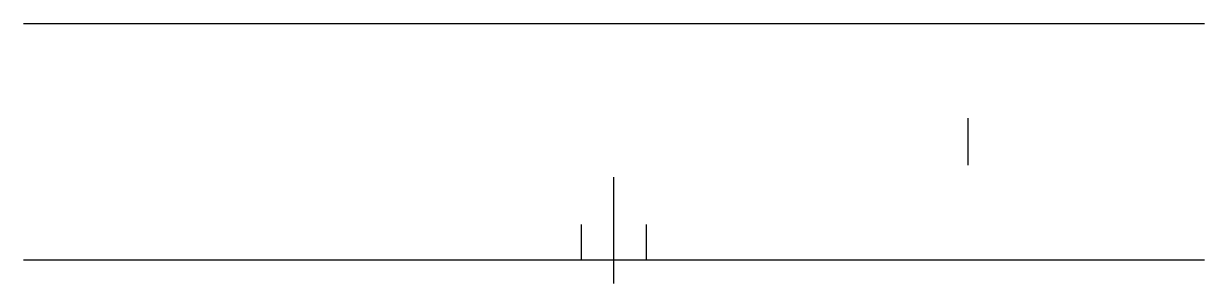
# Model space of a CAD drawing. Header units: metres. Extents: x 0 to 100, y -22 to 0.
import ezdxf

# ---------------------------------------------------------------- set-up
doc = ezdxf.new("R2010")
doc.units = ezdxf.units.M

msp = doc.modelspace()

# ---------------------------------------------------------------- linework, layer by layer
for p, q in [((0, 0), (100, 0)), ((80, -12), (80, -8)), ((50, -22), (50, -13)), ((47.25, -20), (47.25, -17)), ((52.75, -20), (52.75, -17)), ((0, -20), (100, -20))]:
    msp.add_line(p, q)

doc.saveas('drawing.dxf')
